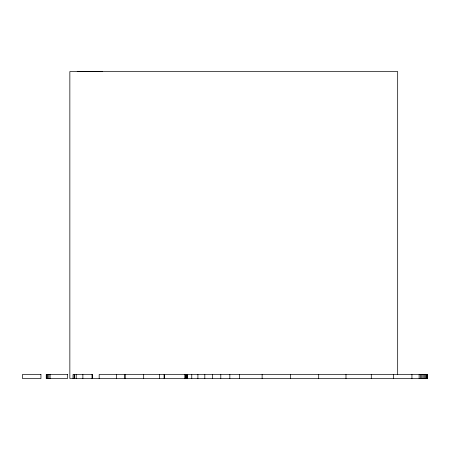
<?xml version="1.0" encoding="UTF-8"?>
<svg xmlns="http://www.w3.org/2000/svg" width="450" height="450" viewBox="0 0 450 450"><rect width="100%" height="100%" fill="white"/><g stroke="black" fill="none" stroke-linecap="round" stroke-linejoin="round"><path stroke-width="0.67" d="M77.226 71.443L102.313 71.443M427.404 374.462L427.404 378.557M426.724 374.462L426.724 378.557M426.437 374.462L426.437 378.557M426.088 374.462L426.088 378.557M425.104 374.462L425.104 378.557M424.052 374.462L424.052 378.557M422.927 374.462L422.927 378.557M421.734 374.462L421.734 378.557M420.469 374.462L420.469 378.557M419.13 374.462L419.13 378.557M411.936 374.462L411.936 378.557M397.676 374.344L397.676 71.55L69.851 71.55L69.851 378.557L427.5 378.557L427.5 374.462L99.174 374.462L99.174 378.557M393.598 374.462L393.598 378.557M371.284 374.462L371.284 378.557M345.988 374.462L345.988 378.557M318.701 374.462L318.701 378.557M290.419 374.462L290.419 378.557M262.131 374.462L262.131 378.557M239.569 374.462L239.569 378.557M229.843 374.462L229.843 378.557M220.792 374.462L220.792 378.557M212.445 374.462L212.445 378.557M204.812 374.462L204.812 378.557M197.91 374.462L197.91 378.557M191.762 374.462L191.762 378.557M187.329 374.462L187.329 378.557M187.093 374.462L187.104 378.557M186.671 374.462L186.671 378.557M186.12 374.462L186.12 378.557M185.687 374.462L185.687 378.557M185.377 374.462L185.377 378.557M185.248 374.462L185.226 378.557L185.153 374.462M185.085 374.462L185.04 378.557M164.216 374.462L164.227 378.557M164.211 374.462L164.211 378.557M159.458 374.462L159.458 378.557M143.679 374.462L143.679 378.557M125.241 374.462L125.241 378.557M124.678 374.462L124.678 378.557M116.589 374.462L116.589 378.557M92.582 378.557L92.582 374.462L73.035 374.462L73.035 378.557M92.019 374.462L92.019 378.557M82.867 374.462L82.867 378.557M76.207 374.462L76.207 378.557M74.604 374.462L74.604 378.557M74.143 374.462L74.143 378.557M50.091 374.462L50.091 378.557M48.876 374.462L48.876 378.557M47.779 374.462L47.779 378.557M46.952 374.462L46.952 378.557M46.434 374.462L46.434 378.557M40.939 374.462L22.5 374.462L22.5 378.557L40.939 378.557L40.939 374.462M67.5 374.462L46.254 374.462L46.254 378.557L67.5 378.557L67.5 374.462"/></g></svg>
